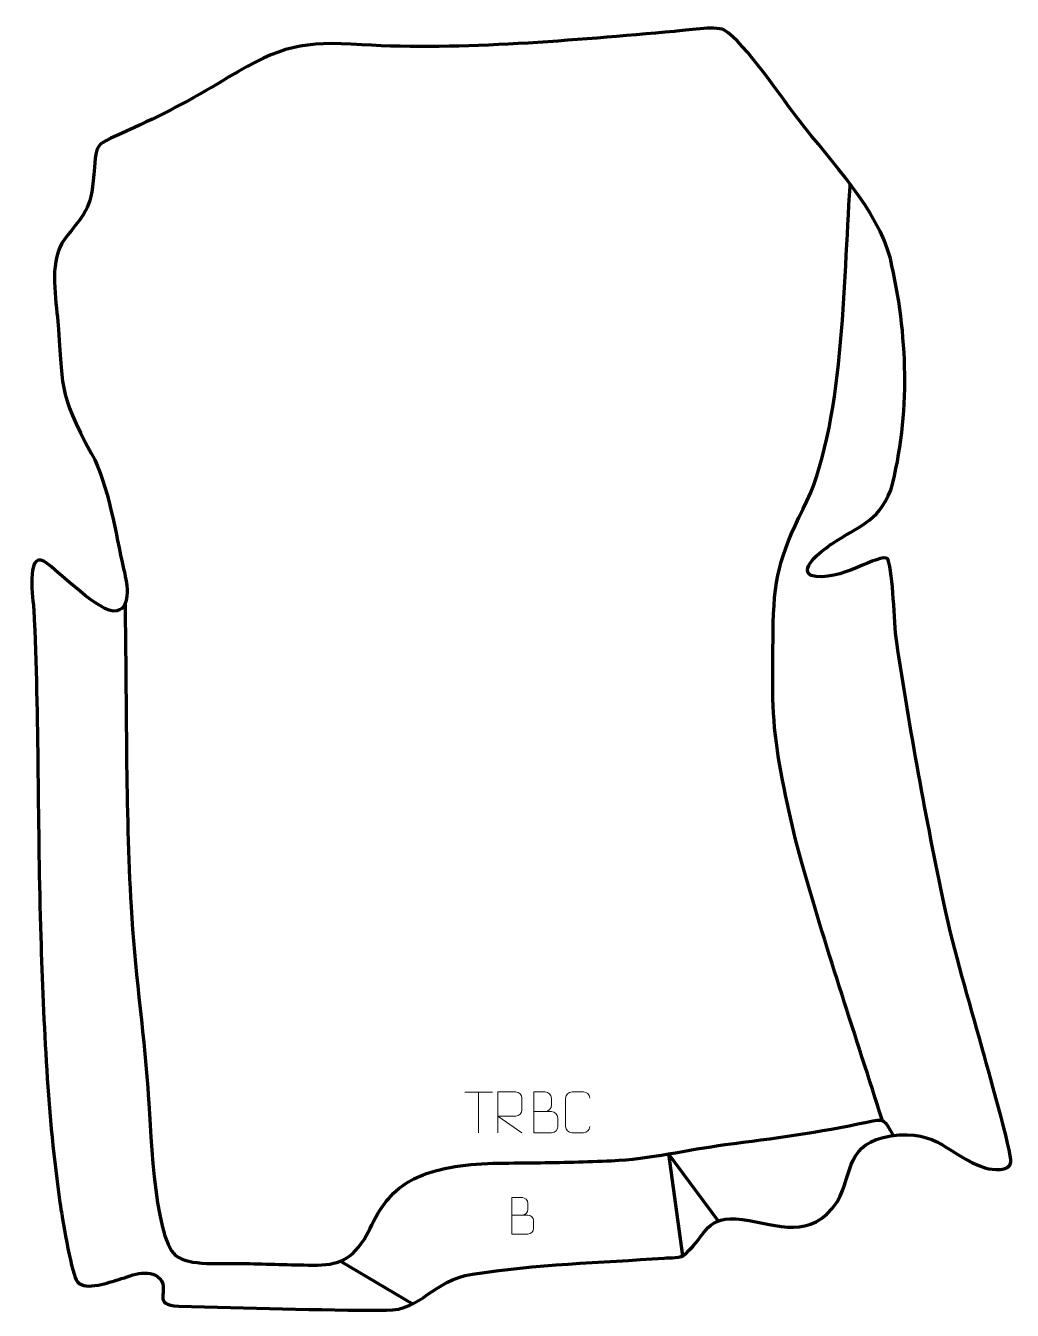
# Model space of a CAD drawing. Header units: millimetres. Extents: x -522 to 83, y 56 to 844.
import ezdxf

# ---------------------------------------------------------------- set-up
doc = ezdxf.new("R2010")
doc.units = ezdxf.units.MM
doc.header["$MEASUREMENT"] = 0
doc.layers.add('layer 1', color=7, linetype='Continuous', plot=False)
doc.layers.add('layer 2', color=7, linetype='Continuous')
doc.layers.add('layer 3', color=7, linetype='Continuous')

msp = doc.modelspace()

# ---------------------------------------------------------------- linework, layer by layer
at = {"layer": 'layer 1', "color": 250, "lineweight": 9}
for points in [[(-252.7128, 190.2743), (-252.7128, 190.2743), (-235.7256, 190.2743), (-235.7256, 190.2743)], [(-244.219, 165.3443), (-244.219, 165.3443), (-244.219, 190.2978), (-244.219, 190.2978)]]:
    msp.add_open_spline(points, degree=3, dxfattribs=at)
for points, knots in [([(-232.3108, 165.348), (-232.3108, 165.348), (-232.3108, 190.3015), (-232.3108, 190.3015), (-232.3108, 190.3015), (-228.716, 190.3015), (-225.1205, 190.3015), (-221.5253, 190.3015), (-221.5253, 190.3015), (-219.2, 190.2638), (-217.6427, 188.7738), (-217.6468, 186.4074), (-217.6468, 186.4074), (-217.6472, 184.3719), (-217.6472, 181.3125), (-217.6468, 179.2765), (-217.6468, 179.2765), (-217.6533, 177.401), (-219.4656, 175.4592), (-221.4751, 175.4401), (-221.4751, 175.4401), (-221.4751, 175.4401), (-232.3108, 175.4401), (-232.3108, 175.4401), (-232.3108, 175.4401), (-232.3108, 175.4401), (-217.6561, 165.348), (-217.6561, 165.348)], [0, 0, 0, 0, 0.125, 0.125, 0.125, 0.125, 0.25, 0.25, 0.25, 0.25, 0.375, 0.375, 0.375, 0.375, 0.5, 0.5, 0.5, 0.5, 0.625, 0.625, 0.625, 0.625, 0.75, 0.75, 0.75, 0.75, 1, 1, 1, 1]), ([(-210.4324, 178.3164), (-206.7938, 178.3168), (-203.2067, 178.3168), (-199.5673, 178.3164), (-199.5673, 178.3164), (-197.5919, 178.2991), (-195.6683, 176.563), (-195.6683, 174.5134), (-195.6683, 174.5134), (-195.6687, 173.3848), (-195.6687, 170.3354), (-195.6683, 169.2065), (-195.6683, 169.2065), (-195.6507, 167.3486), (-197.1928, 165.3347), (-199.5143, 165.3516), (-199.5143, 165.3516), (-203.1541, 165.352), (-206.7935, 165.352), (-210.4324, 165.3516), (-210.4324, 165.3516), (-210.4324, 173.6699), (-210.4324, 181.9877), (-210.4324, 190.3052), (-210.4324, 190.3052), (-208.0587, 190.3052), (-205.6846, 190.3052), (-203.3104, 190.3052), (-203.3104, 190.3052), (-201.6296, 190.3228), (-199.5328, 188.4123), (-199.5151, 186.4499), (-199.5151, 186.4499), (-199.5155, 184.3838), (-199.5155, 184.2378), (-199.5151, 182.1713), (-199.5151, 182.1713), (-199.4978, 180.1052), (-201.3523, 178.2991), (-203.3623, 178.3164)], [0, 0, 0, 0, 0.09090909, 0.09090909, 0.09090909, 0.09090909, 0.18181818, 0.18181818, 0.18181818, 0.18181818, 0.27272727, 0.27272727, 0.27272727, 0.27272727, 0.36363636, 0.36363636, 0.36363636, 0.36363636, 0.45454545, 0.45454545, 0.45454545, 0.45454545, 0.54545455, 0.54545455, 0.54545455, 0.54545455, 0.63636364, 0.63636364, 0.63636364, 0.63636364, 0.72727273, 0.72727273, 0.72727273, 0.72727273, 0.81818182, 0.81818182, 0.81818182, 0.81818182, 1, 1, 1, 1]), ([(-176.0145, 169.1623), (-176.1543, 166.8389), (-177.8315, 165.3593), (-179.9792, 165.3485), (-179.9792, 165.3485), (-182.3111, 165.3489), (-184.643, 165.3489), (-186.9745, 165.3485), (-186.9745, 165.3485), (-188.8995, 165.2431), (-190.8716, 167.1276), (-190.8604, 169.1449), (-190.8604, 169.1449), (-190.86, 174.915), (-190.86, 180.6847), (-190.8604, 186.454), (-190.8604, 186.454), (-190.8562, 188.5921), (-189.1095, 190.3113), (-186.9571, 190.2978), (-186.9571, 190.2978), (-184.6314, 190.2978), (-182.3053, 190.2978), (-179.9792, 190.2978), (-179.9792, 190.2978), (-178.0326, 190.3333), (-176.0412, 188.8418), (-176.0145, 186.4042)], [0, 0, 0, 0, 0.125, 0.125, 0.125, 0.125, 0.25, 0.25, 0.25, 0.25, 0.375, 0.375, 0.375, 0.375, 0.5, 0.5, 0.5, 0.5, 0.625, 0.625, 0.625, 0.625, 0.75, 0.75, 0.75, 0.75, 1, 1, 1, 1]), ([(-223.788, 114.8161), (-220.529, 114.8165), (-217.2696, 114.8165), (-214.0099, 114.8161), (-214.0099, 114.8161), (-212.2406, 114.8006), (-210.5177, 113.2456), (-210.5177, 111.4098), (-210.5177, 111.4098), (-210.518, 110.399), (-210.518, 107.6677), (-210.5177, 106.6566), (-210.5177, 106.6566), (-210.5018, 104.9925), (-211.8831, 103.1887), (-213.9625, 103.2039), (-213.9625, 103.2039), (-217.2225, 103.2042), (-220.4822, 103.2042), (-223.7415, 103.2039), (-223.7415, 103.2039), (-223.7415, 110.6543), (-223.7415, 118.1044), (-223.7415, 125.5542), (-223.7415, 125.5542), (-221.6154, 125.5542), (-219.489, 125.5542), (-217.3625, 125.5542), (-217.3625, 125.5542), (-215.857, 125.57), (-213.979, 123.8588), (-213.9631, 122.1011), (-213.9631, 122.1011), (-213.9635, 120.2505), (-213.9635, 120.1198), (-213.9631, 118.2689), (-213.9631, 118.2689), (-213.9477, 116.4183), (-215.6086, 114.8006), (-217.409, 114.8161)], [0, 0, 0, 0, 0.09090909, 0.09090909, 0.09090909, 0.09090909, 0.18181818, 0.18181818, 0.18181818, 0.18181818, 0.27272727, 0.27272727, 0.27272727, 0.27272727, 0.36363636, 0.36363636, 0.36363636, 0.36363636, 0.45454545, 0.45454545, 0.45454545, 0.45454545, 0.54545455, 0.54545455, 0.54545455, 0.54545455, 0.63636364, 0.63636364, 0.63636364, 0.63636364, 0.72727273, 0.72727273, 0.72727273, 0.72727273, 0.81818182, 0.81818182, 0.81818182, 0.81818182, 1, 1, 1, 1])]:
    msp.add_open_spline(points, degree=3, knots=knots, dxfattribs=at)
at = {"layer": 'layer 2', "color": 142, "lineweight": 158}
for points, knots in [([(3.2634, 172.63), (-13.0558, 224.1125), (-30.2877, 275.3185), (-45.1539, 327.2498), (-45.1539, 327.2498), (-51.7877, 350.665), (-57.3141, 375.4672), (-61.073, 399.5118), (-61.073, 399.5118), (-65.0014, 424.9561), (-63.922, 446.6659), (-63.6942, 471.8974), (-63.6942, 471.8974), (-63.5355, 504.5493), (-59.8492, 518.5263), (-45.2751, 547.7166), (-45.2751, 547.7166), (-20.1711, 597.0017), (-20.5175, 687.1344), (-16.6007, 745.3905), (-16.6007, 745.3905), (-16.6007, 745.3905), (-16.5011, 746.8784), (-16.5011, 746.8784)], [0, 0, 0, 0, 0.14285714, 0.14285714, 0.14285714, 0.14285714, 0.28571429, 0.28571429, 0.28571429, 0.28571429, 0.42857143, 0.42857143, 0.42857143, 0.42857143, 0.57142857, 0.57142857, 0.57142857, 0.57142857, 0.71428571, 0.71428571, 0.71428571, 0.71428571, 1, 1, 1, 1]), ([(-460.8346, 489.4778), (-459.7823, 428.0301), (-460.6869, 364.9921), (-457.1571, 303.7807), (-457.1571, 303.7807), (-454.9745, 266.8996), (-449.7965, 229.8239), (-446.8739, 192.8046), (-446.8739, 192.8046), (-445.3847, 173.1069), (-443.484, 101.5275), (-429.8978, 90.1106), (-429.8978, 90.1106), (-421.8709, 83.3653), (-400.8843, 85.4807), (-389.5736, 85.1976), (-389.5736, 85.1976), (-375.9306, 84.8562), (-362.2907, 84.4711), (-348.6459, 84.1949), (-348.6459, 84.1949), (-332.5889, 83.8929), (-323.4711, 85.6605), (-314.3737, 99.8618), (-314.3737, 99.8618), (-310.9, 105.8613), (-308.1689, 112.0345), (-304.5159, 118.0438), (-304.5159, 118.0438), (-301.011, 123.4376), (-297.7151, 127.0552), (-292.8579, 131.256), (-292.8579, 131.256), (-283.6521, 138.645), (-273.0625, 141.7493), (-261.6767, 143.9966), (-261.6767, 143.9966), (-244.543, 147.258), (-226.5637, 146.6257), (-209.1763, 146.8655), (-209.1763, 146.8655), (-193.6558, 147.1367), (-178.1677, 147.4773), (-162.6578, 148.153), (-162.6578, 148.153), (-139.5827, 149.2175), (-116.03, 154.964), (-93.0369, 158.0284), (-93.0369, 158.0284), (-63.8258, 161.8365), (-35.2208, 165.5183), (-6.4031, 171.892), (-6.4031, 171.892), (4.7795, 174.3861), (4.5361, 173.2748), (9.785, 163.6093)], [0, 0, 0, 0, 0.06666667, 0.06666667, 0.06666667, 0.06666667, 0.13333333, 0.13333333, 0.13333333, 0.13333333, 0.2, 0.2, 0.2, 0.2, 0.26666667, 0.26666667, 0.26666667, 0.26666667, 0.33333333, 0.33333333, 0.33333333, 0.33333333, 0.4, 0.4, 0.4, 0.4, 0.46666667, 0.46666667, 0.46666667, 0.46666667, 0.53333333, 0.53333333, 0.53333333, 0.53333333, 0.6, 0.6, 0.6, 0.6, 0.66666667, 0.66666667, 0.66666667, 0.66666667, 0.73333333, 0.73333333, 0.73333333, 0.73333333, 0.8, 0.8, 0.8, 0.8, 0.86666667, 0.86666667, 0.86666667, 0.86666667, 1, 1, 1, 1]), ([(-97.4252, 111.2194), (-97.4252, 111.2194), (-127.7523, 152.3515), (-127.7523, 152.3515), (-127.7523, 152.3515), (-127.7523, 152.3515), (-119.1929, 89.8461), (-119.1929, 89.8461)], [0, 0, 0, 0, 0.33333333, 0.33333333, 0.33333333, 0.33333333, 1, 1, 1, 1])]:
    msp.add_open_spline(points, degree=3, knots=knots, dxfattribs=at)
msp.add_open_spline([(-328.9058, 86.5873), (-328.9058, 86.5873), (-284.688, 60.3709), (-284.688, 60.3709)], degree=3, dxfattribs=at)
at = {"layer": 'layer 3', "color": 242, "lineweight": 158}
msp.add_open_spline([(-397.187, 812.5269), (-365.2441, 831.6695), (-351.8669, 834.6473), (-315.7004, 832.255), (-315.7004, 832.255), (-253.4485, 828.624), (-186.4162, 835.1142), (-124.1618, 840.4499), (-124.1618, 840.4499), (-117.4089, 841.0287), (-99.3215, 843.9661), (-93.8778, 841.4096), (-93.8778, 841.4096), (-80.7408, 833.3282), (-58.2494, 799.462), (-47.4507, 785.4394), (-47.4507, 785.4394), (-28.5502, 761.3118), (0.4852, 731.0062), (8.1307, 701.2042), (8.1307, 701.2042), (18.9333, 654.6498), (20.6615, 605.8033), (8.4667, 559.29), (8.4667, 559.29), (-0.1814, 538.7152), (-11.0052, 537.6881), (-27.9524, 526.1832), (-27.9524, 526.1832), (-31.4228, 523.7796), (-48.3945, 511.8986), (-40.6563, 506.8749), (-40.6563, 506.8749), (-23.2435, 502.1286), (1.833, 521.3193), (6.6084, 517.0644), (6.6084, 517.0644), (10.2119, 506.2637), (10.011, 479.7461), (12.019, 466.0493), (12.019, 466.0493), (20.0396, 412.6144), (29.9694, 358.032), (41.0894, 305.1506), (41.0894, 305.1506), (47.2242, 276.3109), (56.3845, 246.6447), (64.1288, 217.9942), (64.1288, 217.9942), (66.8069, 208.2336), (82.8286, 152.0879), (82.0292, 147.2361), (82.0292, 147.2361), (81.0689, 141.4078), (70.7066, 142.4621), (66.5719, 143.6822), (66.5719, 143.6822), (42.8036, 151.5563), (37.8726, 167.5796), (8.4622, 163.4343), (8.4622, 163.4343), (-19.3497, 158.8913), (-14.2281, 141.8177), (-24.476, 122.8694), (-24.476, 122.8694), (-41.2565, 99.0183), (-59.7414, 108.9383), (-82.6339, 112.1488), (-82.6339, 112.1488), (-105.4807, 114.8282), (-103.837, 103.5483), (-117.4711, 90.8932), (-117.4711, 90.8932), (-120.0905, 88.4619), (-126.8937, 88.7234), (-130.4455, 88.4597), (-130.4455, 88.4597), (-169.333, 85.7156), (-209.4306, 84.7664), (-247.8956, 78.5967), (-247.8956, 78.5967), (-272.7072, 74.617), (-279.076, 56.487), (-300.6694, 56.4547), (-300.6694, 56.4547), (-342.6999, 56.5181), (-385.8704, 58.0292), (-427.9701, 59.0757), (-427.9701, 59.0757), (-444.8636, 59.4956), (-433.3398, 68.593), (-439.3466, 75.8514), (-439.3466, 75.8514), (-446.533, 83.0517), (-457.9639, 77.2204), (-466.1324, 74.8455), (-466.1324, 74.8455), (-472.0081, 73.1373), (-487.0567, 67.7661), (-490.7416, 75.0901), (-490.7416, 75.0901), (-494.099, 81.7631), (-499.5034, 113.9457), (-500.7301, 122.4637), (-500.7301, 122.4637), (-508.2766, 174.8669), (-510.8184, 232.5007), (-512.4808, 285.5402), (-512.4808, 285.5402), (-514.5737, 352.3332), (-513.4995, 419.3106), (-516.7622, 486.0062), (-516.7622, 486.0062), (-517.0134, 491.1401), (-521.7029, 521.4014), (-510.5839, 515.6872), (-510.5839, 515.6872), (-500.4276, 508.929), (-476.5584, 483.3527), (-465.9212, 485.1701), (-465.9212, 485.1701), (-456.1196, 487.7431), (-460.1457, 504.0995), (-461.7431, 511.0637), (-461.7431, 511.0637), (-466.5278, 532.2536), (-471.0678, 562.8186), (-481.2896, 581.4105), (-481.2896, 581.4105), (-502.7923, 620.4491), (-498.3867, 622.4539), (-502.2776, 665.2663), (-502.2776, 665.2663), (-503.6354, 679.4763), (-507.117, 700.8907), (-497.9715, 712.9381), (-497.9715, 712.9381), (-485.4197, 729.4728), (-481.8887, 730.1582), (-479.8875, 752.754), (-479.8875, 752.754), (-479.4533, 757.6574), (-479.5663, 767.6952), (-475.957, 771.3172), (-475.957, 771.3172), (-473.4941, 773.7887), (-459.5694, 779.3941), (-455.3628, 781.3544), (-455.3628, 781.3544), (-435.0376, 790.826), (-416.2563, 800.6911), (-397.187, 812.5269)], degree=3, knots=[0, 0, 0, 0, 0.02564103, 0.02564103, 0.02564103, 0.02564103, 0.05128205, 0.05128205, 0.05128205, 0.05128205, 0.07692308, 0.07692308, 0.07692308, 0.07692308, 0.1025641, 0.1025641, 0.1025641, 0.1025641, 0.12820513, 0.12820513, 0.12820513, 0.12820513, 0.15384615, 0.15384615, 0.15384615, 0.15384615, 0.17948718, 0.17948718, 0.17948718, 0.17948718, 0.20512821, 0.20512821, 0.20512821, 0.20512821, 0.23076923, 0.23076923, 0.23076923, 0.23076923, 0.25641026, 0.25641026, 0.25641026, 0.25641026, 0.28205128, 0.28205128, 0.28205128, 0.28205128, 0.30769231, 0.30769231, 0.30769231, 0.30769231, 0.33333333, 0.33333333, 0.33333333, 0.33333333, 0.35897436, 0.35897436, 0.35897436, 0.35897436, 0.38461538, 0.38461538, 0.38461538, 0.38461538, 0.41025641, 0.41025641, 0.41025641, 0.41025641, 0.43589744, 0.43589744, 0.43589744, 0.43589744, 0.46153846, 0.46153846, 0.46153846, 0.46153846, 0.48717949, 0.48717949, 0.48717949, 0.48717949, 0.51282051, 0.51282051, 0.51282051, 0.51282051, 0.53846154, 0.53846154, 0.53846154, 0.53846154, 0.56410256, 0.56410256, 0.56410256, 0.56410256, 0.58974359, 0.58974359, 0.58974359, 0.58974359, 0.61538462, 0.61538462, 0.61538462, 0.61538462, 0.64102564, 0.64102564, 0.64102564, 0.64102564, 0.66666667, 0.66666667, 0.66666667, 0.66666667, 0.69230769, 0.69230769, 0.69230769, 0.69230769, 0.71794872, 0.71794872, 0.71794872, 0.71794872, 0.74358974, 0.74358974, 0.74358974, 0.74358974, 0.76923077, 0.76923077, 0.76923077, 0.76923077, 0.79487179, 0.79487179, 0.79487179, 0.79487179, 0.82051282, 0.82051282, 0.82051282, 0.82051282, 0.84615385, 0.84615385, 0.84615385, 0.84615385, 0.87179487, 0.87179487, 0.87179487, 0.87179487, 0.8974359, 0.8974359, 0.8974359, 0.8974359, 0.92307692, 0.92307692, 0.92307692, 0.92307692, 0.94871795, 0.94871795, 0.94871795, 0.94871795, 1, 1, 1, 1], dxfattribs=at)

doc.saveas('drawing.dxf')
